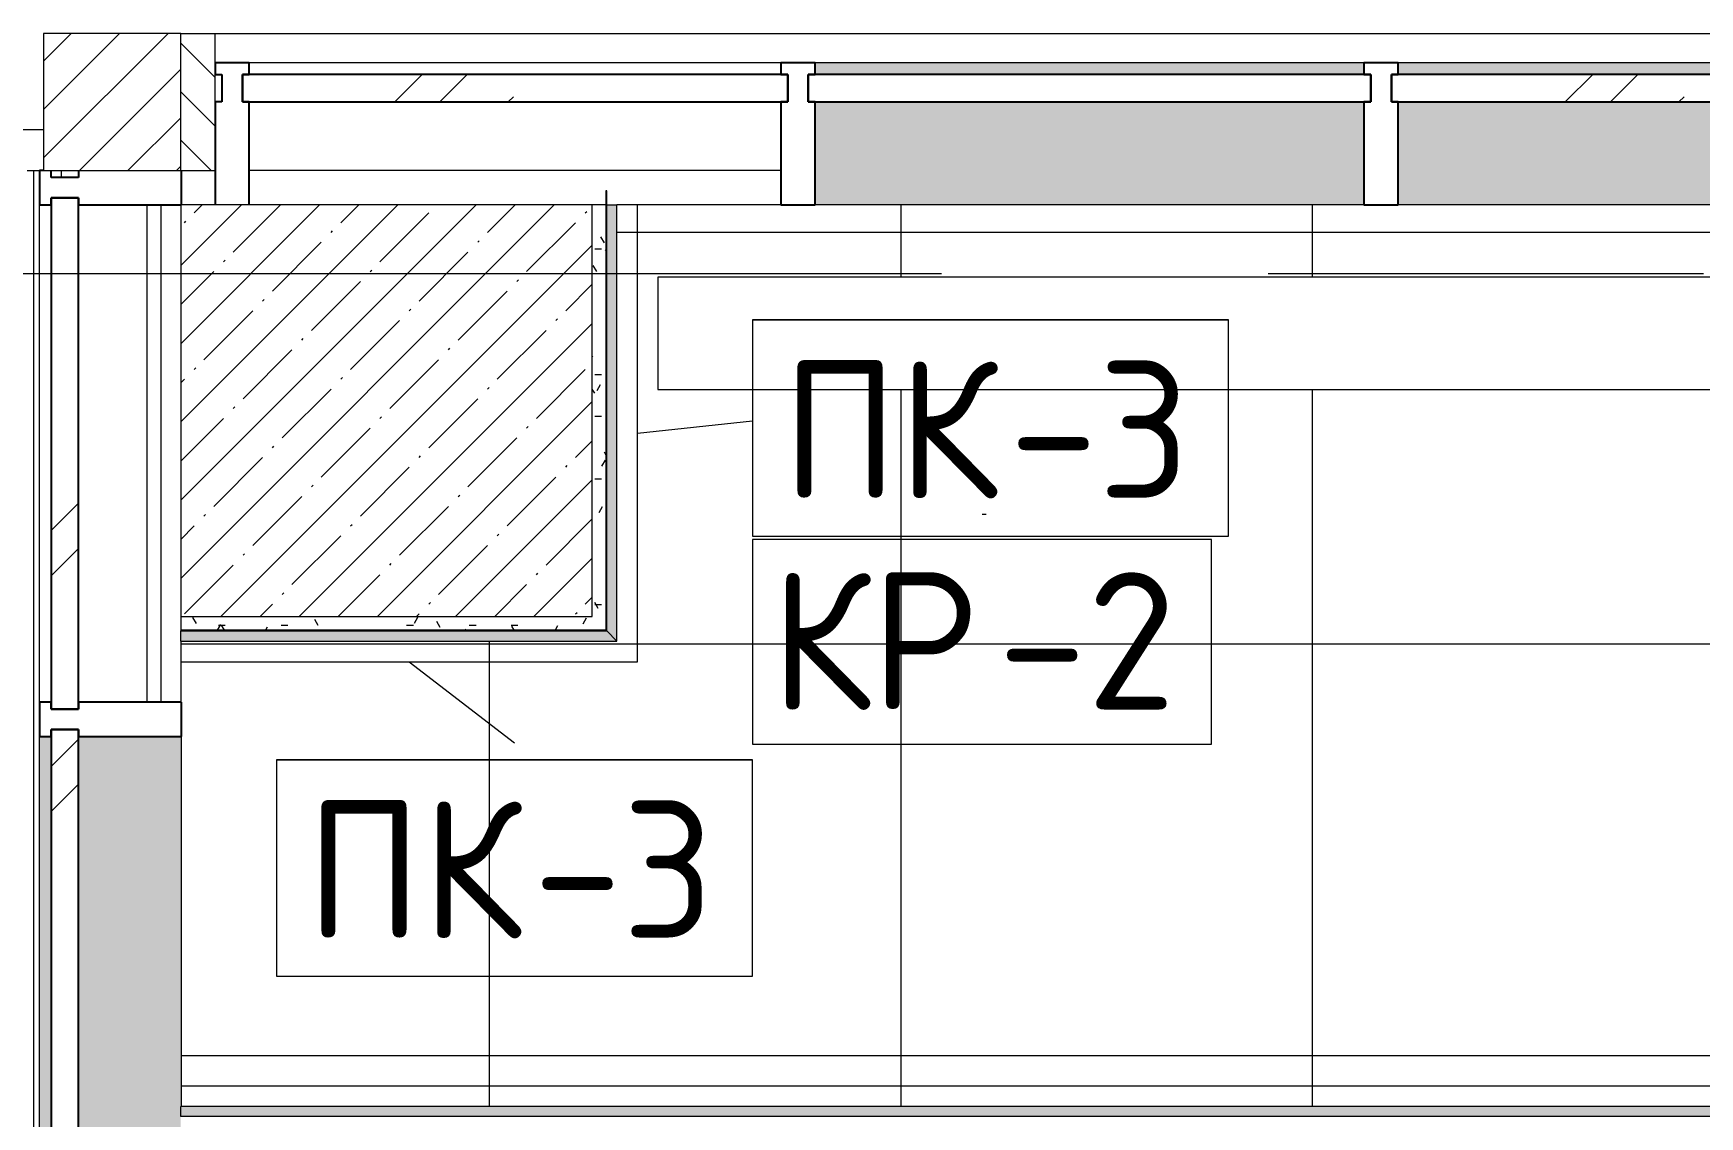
# Model space of a CAD drawing. Header units: millimetres. Extents: x -4005 to 195566, y -8553 to 29000.
# Drawn here: x 3845 to 6274, y 25771 to 27350 of the extents above; entities that cross this region are included whole.
import ezdxf

# ---------------------------------------------------------------- set-up
doc = ezdxf.new("R2010")
doc.units = ezdxf.units.MM
doc.linetypes.add('Осевая', pattern=[3175, 635, -476.25, 1587.5, -476.25])
for name, color, linetype, lineweight, true_color in [('A-FLOR-1', 7, 'Continuous', 9, 0x787878), ('A-GENM-1', 7, 'Continuous', 9, 0xff8040), ('A-WALL-1', 9, 'Continuous', 9, 0x808080), ('A-WALL-FNSH-1', 9, 'Continuous', 9, 0x808080), ('I-WALL-2', 9, 'Continuous', 9, 0x808080), ('M-EQPM-1', 9, 'Continuous', 9, 0x808080), ('S-COLS-1', 9, 'Continuous', 9, 0x808080)]:
    doc.layers.add(name, color=color, linetype=linetype, lineweight=lineweight, true_color=true_color)
for name, color, linetype, lineweight in [('A-FLOR-IDEN', 7, 'Continuous', 9), ('A-FLOR-PATT', 7, 'Continuous', 9), ('A-GENM-IDEN', 7, 'Continuous', 9), ('A-GLAZ-CURT', 7, 'Continuous', 9), ('A-GLAZ-CURT-1', 7, 'Continuous', 25), ('A-GLAZ-CWMG', 7, 'Continuous', 9), ('A-GLAZ-CWMG-1', 7, 'Continuous', 25), ('A-WALL', 7, 'Continuous', 9), ('M-EQPM', 7, 'Continuous', 9), ('S-COLS', 7, 'Continuous', 9), ('Оси-2', 7, 'Осевая', 9)]:
    doc.layers.add(name, color=color, linetype=linetype, lineweight=lineweight)
doc.styles.add('GOST Common_1', font='GOST_Common.ttf', dxfattribs={"height": 200})
pattern_1 = [(0, (0, 0), (121.92, 30.48), [10.058, -81.382, 10.058, -81.382, -487.68]), (0, (0, 0), (121.92, 30.48), [-182.88, 10.058, -172.822, 10.058, -81.382, -213.36]), (0, (0, 0), (121.92, 30.48), [-457.2, 10.058, -50.902, 10.058, -142.342]), (120, (45.72, 15.24), (-87.356454, 90.345817), [10.058, -81.382, 10.058, -81.382, -487.68]), (120, (45.72, 15.24), (-87.356454, 90.345817), [-182.88, 10.058, -172.822, 10.058, -81.382, -213.36]), (120, (45.72, 15.24), (-87.356454, 90.345817), [-457.2, 10.058, -50.902, 10.058, -142.342]), (240, (60.96, 76.2), (-34.563546, -120.825817), [10.058, -81.382, 10.058, -81.382, -487.68]), (240, (60.96, 76.2), (-34.563546, -120.825817), [-182.88, 10.058, -172.822, 10.058, -81.382, -213.36]), (240, (60.96, 76.2), (-34.563546, -120.825817), [-457.2, 10.058, -50.902, 10.058, -142.342])]

# ---------------------------------------------------------------- blocks, each defined once
blk = doc.blocks.new('Системная панель - Стекло - 40мм-23999081-План отделки полов с раскладкой материалов 1 этажа в осях 1-12')
at = {"layer": 'A-GLAZ-CURT'}
h = blk.add_hatch(dxfattribs=at)
h.set_pattern_fill('FP_17', color=256, style=0, pattern_type=2)
h.set_pattern_definition([(135, (26637.62, -3971.1), (-282.843, -282.843), [200, -600]), (135, (26737.62, -4171.1), (-282.843, -282.843), [600, -200]), (135, (26837.62, -3771.1), (-282.843, -282.843), [200, -600])])
h.paths.add_polyline_path([(372.5, 0), (372.5, 40), (-372.5, 38.9), (-372.5, 0), (-159.7, 0)])
at = {"layer": 'A-GLAZ-CURT-1'}
for p, q in [((372.5, 40), (-372.5, 40)), ((-372.5, 40), (-372.5, 0)), ((372.5, 0), (372.5, 40)), ((-372.5, 0), (372.5, 0))]:
    blk.add_line(p, q, dxfattribs=at)
blk = doc.blocks.new('Прямоугольный импост - Импост структурный с накладкой - 160мм-22858573-План отделки полов с раскладкой материалов 1 этажа в осях 1-12')
at = {"layer": 'A-GLAZ-CWMG'}
for p, q in [((3854.1, 26375.1), (3854.1, 27100.1)), ((4011.1, 26375.1), (4011.1, 27100.1))]:
    blk.add_line(p, q, dxfattribs=at)
blk = doc.blocks.new('Прямоугольный импост - Импост структурный с накладкой - 190мм-22862231-План отделки полов с раскладкой материалов 1 этажа в осях 1-12')
at = {"layer": 'A-GLAZ-CWMG-1'}
for p, q in [((0, 17), (-50, 17)), ((-50, 17), (-50, 0)), ((-50, 0), (-40, 0)), ((-40, 0), (-40, -40)), ((-10, -40), (-10, 0)), ((-10, 0), (-0.1, 0)), ((0, 11.1), (0, 17)), ((-40, -40), (-50, -40)), ((-50, -40), (-50, -190)), ((-0.1, -40), (-10, -40)), ((-50, -190), (0, -190))]:
    blk.add_line(p, q, dxfattribs=at)
blk = doc.blocks.new('Системная панель - Стекло - 40мм-22856066-План отделки полов с раскладкой материалов 1 этажа в осях 1-12')
at = {"layer": 'A-GLAZ-CURT'}
h = blk.add_hatch(dxfattribs=at)
h.set_pattern_fill('FP_25', color=256, style=0, pattern_type=2)
h.set_pattern_definition([(45, (-4647.5, -27190), (-282.843, 282.843), [200, -600]), (45, (-4847.5, -27290), (-282.843, 282.843), [600, -200]), (45, (-4447.5, -27390), (-282.843, 282.843), [200, -600])])
h.paths.add_polyline_path([(146.1, -40), (397.5, -40), (397.5, 0), (-397.5, 0), (-397.5, -40), (-192.4, -40)])
at = {"layer": 'A-GLAZ-CURT-1'}
for p, q in [((397.5, 0), (-397.5, 0)), ((-397.5, 0), (-397.5, -40)), ((397.5, -40), (397.5, 0)), ((-397.5, -40), (397.5, -40))]:
    blk.add_line(p, q, dxfattribs=at)
blk = doc.blocks.new('Прямоугольный импост - Импост структурный с накладкой - 160мм-22794257-План отделки полов с раскладкой материалов 1 этажа в осях 1-12')
at = {"layer": 'A-GLAZ-CWMG'}
for p, q in [((4935, 27307), (4160, 27307)), ((4935, 27150), (4160, 27150))]:
    blk.add_line(p, q, dxfattribs=at)
blk = doc.blocks.new('Прямоугольный импост - Импост структурный с накладкой - 190мм-20153675-План отделки полов с раскладкой материалов 1 этажа в осях 1-12')
at = {"layer": 'A-GLAZ-CWMG-1'}
for p, q in [((-50, 190), (-50, 40)), ((0, 40), (0, 190)), ((-50, 40), (-40, 40)), ((-40, 40), (-40, 0)), ((-10, 0), (-10, 40)), ((-10, 40), (0, 40)), ((-40, 0), (-50, 0)), ((-50, 0), (-50, -17)), ((0, 0), (-10, 0)), ((0, -17), (0, 0)), ((-50, -17), (0, -17))]:
    blk.add_line(p, q, dxfattribs=at)
blk = doc.blocks.new('Системная панель - Стекло - 40мм-V44-План отделки полов с раскладкой материалов 1 этажа в осях 1-12')
at = {"layer": 'A-GLAZ-CURT'}
h = blk.add_hatch(dxfattribs=at)
h.set_pattern_fill('FP_69', color=256, style=0, pattern_type=2)
h.set_pattern_definition([(45, (-5485, -27190), (-282.843, 282.843), [200, -600]), (45, (-5685, -27290), (-282.8427, 282.8427), [600, -200]), (45, (-5285, -27390), (-282.8427, 282.8427), [200, -600])])
h.paths.add_polyline_path([(324.4, -40), (410, -40), (410, 0), (-410, 0), (-410, -40), (-14.2, -40)])
at = {"layer": 'A-GLAZ-CURT-1'}
for p, q in [((410, 0), (-410, 0)), ((-410, 0), (-410, -40)), ((410, -40), (410, 0)), ((-410, -40), (410, -40))]:
    blk.add_line(p, q, dxfattribs=at)
blk = doc.blocks.new('Прямоугольный импост - Импост структурный с накладкой - 190мм-V29-План отделки полов с раскладкой материалов 1 этажа в осях 1-12')
at = {"layer": 'A-GLAZ-CWMG'}
for points in [[(7740.8, 27290), (8335, 27290), (8335, 27307), (7535, 27307), (7535, 27290)], [(7535, 27100), (8335, 27100), (8335, 27250), (7535, 27250), (7535, 27150)]]:
    blk.add_hatch(color=256, dxfattribs=at).paths.add_polyline_path(points)
for p, q in [((8335, 27307), (7535, 27307)), ((8335, 27100), (7535, 27100))]:
    blk.add_line(p, q, dxfattribs=at)
blk = doc.blocks.new('Прямоугольный импост - Импост структурный с накладкой - 190мм-20153693-План отделки полов с раскладкой материалов 1 этажа в осях 1-12')
at = {"layer": 'A-GLAZ-CWMG-1'}
for p, q in [((-25, 40), (-25, 190)), ((-25, 190), (25, 190)), ((25, 190), (25, 40)), ((-15, 40), (-25, 40)), ((-15, 0), (-15, 40)), ((15, 40), (15, 0)), ((25, 40), (15, 40)), ((-25, -17), (-25, 0)), ((-25, 0), (-15, 0)), ((15, 0), (25, 0)), ((25, 0), (25, -17)), ((25, -17), (-25, -17))]:
    blk.add_line(p, q, dxfattribs=at)
blk = doc.blocks.new('BSC_Колонна _Прямоугольная - 200х200-22401950-План отделки полов с раскладкой материалов 1 этажа в осях 1-12')
at = {"layer": 'S-COLS'}
h = blk.add_hatch(dxfattribs=at)
h.set_pattern_fill('FP_76', color=256, style=0, pattern_type=2)
h.set_pattern_definition([(45, (-3960, -27250), (-35.35534, 35.35534), [])])
h.paths.add_polyline_path([(46.1, -100), (100, -100), (100, 100), (-100, 100), (-98.9, -100), (-48.9, -100)])
at = {"layer": 'S-COLS-1'}
for p, q in [((100, 100), (-100, 100)), ((-100, 100), (-100, -100)), ((100, -100), (100, 100)), ((-100, -100), (100, -100))]:
    blk.add_line(p, q, dxfattribs=at)
blk = doc.blocks.new('Системная панель - Стекло - 40мм-V46-План отделки полов с раскладкой материалов 1 этажа в осях 1-12')
at = {"layer": 'A-GLAZ-CURT'}
h = blk.add_hatch(dxfattribs=at)
h.set_pattern_fill('FP_77', color=256, style=0, pattern_type=2)
h.set_pattern_definition([(45, (-6335, -27190), (-282.8427, 282.8427), [200, -600]), (45, (-6535, -27290), (-282.8427, 282.8427), [600, -200]), (45, (-6135, -27390), (-282.8427, 282.8427), [200, -600])])
h.paths.add_polyline_path([(151.5, -40), (410, -40), (410, 0), (-410, 0), (-410, -40), (-187.1, -40)])
at = {"layer": 'A-GLAZ-CURT-1'}
for p, q in [((410, 0), (-410, 0)), ((-410, 0), (-410, -40)), ((410, -40), (410, 0)), ((-410, -40), (410, -40))]:
    blk.add_line(p, q, dxfattribs=at)
blk = doc.blocks.new('Системная панель - Стекло - 40мм-V47-План отделки полов с раскладкой материалов 1 этажа в осях 1-12')
at = {"layer": 'A-GLAZ-CURT'}
h = blk.add_hatch(dxfattribs=at)
h.set_pattern_fill('FP_78', color=256, style=0, pattern_type=2)
h.set_pattern_definition([(135, (25850.12, -3971.1), (-282.843, -282.843), [200, -600]), (135, (25950.12, -4171.1), (-282.843, -282.843), [600, -200]), (135, (26050.12, -3771.1), (-282.843, -282.843), [200, -600])])
h.paths.add_polyline_path([(385, 15), (385, 40), (-385, 38.9), (-385, 0), (385, 0)])
at = {"layer": 'A-GLAZ-CURT-1'}
for p, q in [((385, 40), (-385, 40)), ((-385, 40), (-385, 0)), ((385, 0), (385, 40)), ((-385, 0), (385, 0))]:
    blk.add_line(p, q, dxfattribs=at)
blk = doc.blocks.new('Прямоугольный импост - Импост структурный с накладкой - 190мм-V48-План отделки полов с раскладкой материалов 1 этажа в осях 1-12')
at = {"layer": 'A-GLAZ-CWMG'}
for points in [[(3861.1, 25575.1), (3871.1, 25575.1), (3871.1, 26325.1), (3854.1, 26325.1), (3854.1, 25575.1)], [(3911.1, 25575.1), (4060, 25575.1), (4060, 26325.1), (3911.1, 26325.1), (3911.1, 25750)]]:
    blk.add_hatch(color=256, dxfattribs=at).paths.add_polyline_path(points)
for p, q in [((3854.1, 25575.1), (3854.1, 26325.1)), ((4061.1, 25786), (4061.1, 26325.1))]:
    blk.add_line(p, q, dxfattribs=at)
blk = doc.blocks.new('Прямоугольный импост - Импост структурный с накладкой - 190мм-22862219-План отделки полов с раскладкой материалов 1 этажа в осях 1-12')
at = {"layer": 'A-GLAZ-CWMG-1'}
for p, q in [((-25, 0), (-25, 17)), ((-25, 17), (25, 17)), ((-15, 0), (-25, 0)), ((-15, -40), (-15, 0)), ((25, 0), (15, 0)), ((15, 0), (15, -40)), ((25, 17), (25, 0)), ((-25, -190), (-25, -40)), ((-25, -40), (-15, -40)), ((15, -40), (25, -40)), ((25, -40), (25, -190)), ((25, -190), (-25, -190))]:
    blk.add_line(p, q, dxfattribs=at)
blk = doc.blocks.new('BSC_Колонна _Прямоугольная - 600х600-V51-План отделки полов с раскладкой материалов 1 этажа в осях 1-12')
at = {"layer": 'S-COLS'}
h = blk.add_hatch(dxfattribs=at)
h.set_pattern_fill('FP_83', color=256, style=0, pattern_type=2)
h.set_pattern_definition([(45, (-4360, -26800), (-57.02463, 57.02463), []), (45, (-4302.975, -26800), (-57.02463, 57.02463), [100.806, -20.161, 3.353, -16.808])])
h.paths.add_polyline_path([(300, -300), (300, 300), (-300, 300), (-300, -300), (-4.9, -300)])
at = {"layer": 'S-COLS-1'}
for p, q in [((300, 300), (-300, 300)), ((-300, 300), (-300, -300)), ((300, -300), (300, 300)), ((-300, -300), (300, -300))]:
    blk.add_line(p, q, dxfattribs=at)
blk = doc.blocks.new('Прямоугольный импост - Импост структурный с накладкой - 170мм-23186685-План отделки полов с раскладкой материалов 1 этажа в осях 1-12')
at = {"layer": 'A-GLAZ-CWMG'}
for p, q in [((3836.1, 27150.1), (3846.1, 27150.1)), ((3846.1, 27150.1), (3854.1, 27150.1)), ((3846.1, 20672.1), (3846.1, 27150.1)), ((3886.1, 27140.1), (3886.1, 27150))]:
    blk.add_line(p, q, dxfattribs=at)
blk = doc.blocks.new('Прямоугольный импост - Импост структурный с накладкой - 170мм-23186686-План отделки полов с раскладкой материалов 1 этажа в осях 1-12')
at = {"layer": 'A-GLAZ-CWMG'}
blk.add_line((4031.1, 27100.1), (4031.1, 26375.1), dxfattribs=at)
blk = doc.blocks.new('Плинтус - Плинтус керамогранит бежевый-32865320-План отделки полов с раскладкой материалов 1 этажа в осях 1-12')
at = {"layer": 'A-GENM-1'}
blk.add_hatch(color=256, dxfattribs=at).paths.add_polyline_path([(621, -15), (636, -15), (620, 0), (0, 0), (1.1, -15), (620, -15)])
for p, q in [((0, 0), (621, 0)), ((0, -15), (0, 0)), ((0, -15), (636, -15)), ((636, -15), (621, 0)), ((0, -45), (666, -45))]:
    blk.add_line(p, q, dxfattribs=at)
blk = doc.blocks.new('Плинтус - Плинтус керамогранит бежевый-32865258-План отделки полов с раскладкой материалов 1 этажа в осях 1-12')
at = {"layer": 'A-GENM-1'}
blk.add_hatch(color=256, dxfattribs=at).paths.add_polyline_path([(0, 0), (-15, -15), (621, -15), (619.9, 0), (1, 0)])
for p, q in [((0, 0), (-15, -15)), ((-15, -15), (621, -15)), ((0, 0), (621, 0)), ((621, 0), (621, -15)), ((-45, -45), (621, -45))]:
    blk.add_line(p, q, dxfattribs=at)
blk = doc.blocks.new('Плинтус - Плинтус керамогранит бежевый-33328078-План отделки полов с раскладкой материалов 1 этажа в осях 1-12')
at = {"layer": 'A-GENM-1'}
blk.add_hatch(color=256, dxfattribs=at).paths.add_polyline_path([(5646.2, 0), (5671.3, 0), (5671.3, 15), (0, 15), (1.1, 0), (5642.9, 0)])
for p, q in [((0, 45), (5671.3, 45)), ((0, 0), (0, 15)), ((5671.3, 15), (0, 15)), ((5671.3, 0), (0, 0))]:
    blk.add_line(p, q, dxfattribs=at)
blk = doc.blocks.new('radiator_prado_classic_z_tip_30_po exemplyaru - Classic Z Тип 30-500-30677905-План отделки полов с раскладкой материалов 1 этажа в осях 1-12')
at = {"layer": 'M-EQPM-1'}
for p, q in [((0, 228), (0, 64)), ((1800, 228), (0, 228)), ((1800, 64), (1800, 228)), ((0, 64), (1800, 64))]:
    blk.add_line(p, q, dxfattribs=at)
blk = doc.blocks.new('М_перекрытий_ЭП - Типоразмер-25383776-План отделки полов с раскладкой материалов 1 этажа в осях 1-12')
at = {"layer": 'A-FLOR-IDEN'}
for p, q in [((3.352, 1.578), (-3.336, 1.578)), ((-3.336, 1.578), (-3.336, -1.406)), ((3.352, -1.406), (3.352, 1.578)), ((-3.336, -1.406), (3.352, -1.406))]:
    blk.add_line(p, q, dxfattribs=at)
blk = doc.blocks.new('Mark Reiling - Mark Reiling-26174330-План отделки полов с раскладкой материалов 1 этажа в осях 1-12')
at = {"layer": 'A-GENM-IDEN'}
for p, q in [((-3.47, 1.49), (-3.47, -1.663)), ((-3.47, 1.49), (3.47, 1.49)), ((3.47, 1.49), (-3.47, 1.49)), ((-3.47, 1.49), (-3.47, -1.663)), ((3.47, -1.663), (3.47, 1.49)), ((3.47, -1.663), (3.47, 1.49)), ((-3.47, -1.663), (3.47, -1.663)), ((-3.47, -1.663), (3.47, -1.663))]:
    blk.add_line(p, q, dxfattribs=at)

msp = doc.modelspace()

# ---------------------------------------------------------------- hatches: boundary and pattern name
at = {"layer": 'A-FLOR-PATT'}
h = msp.add_hatch(dxfattribs=at)
h.set_pattern_fill('FP_128', color=256, style=0, pattern_type=2)
h.set_pattern_definition([(0, (6909.74, 22860), (0, 600), []), (90, (6909.74, 22860), (-600, 4e-14), [])])
h.paths.add_polyline_path([(9731.3, 25771), (9710, 25770), (9710, 25739), (9730, 25739), (9731, 24660), (9731.3, 24660), (9731.3, 25770)])
h.paths.add_polyline_path([(9873, 24660), (9909.7, 24660), (9909.7, 24924.8), (9873, 24924.8), (9909.7, 25060), (9909.7, 25260), (10510, 25260), (10510, 24660), (13674, 24660), (13674, 26830.8), (11879.7, 26830.8), (11879.7, 26994.8), (13674, 26994.8), (13674, 27099), (13689, 27099), (13689, 27100), (9746, 27100), (9746, 26464), (9074, 26464), (9090, 26479), (9731, 26480), (9730, 26480), (9090, 26480), (9090, 27100), (4696, 27100), (4696, 26464), (4060, 26464), (4061.1, 25786), (9731.3, 25786), (9731.3, 25771), (9746.3, 25770), (9746.3, 24660)])
h.paths.add_polyline_path([(4679.1, 26479), (4681, 26480), (4680, 26480), (4660, 26479)])
h.paths.add_polyline_path([(10449.4, 26830.8), (9948.5, 26830.8), (9948.5, 26994.8), (11748.5, 26994.8), (11748.5, 26830.8), (11126.6, 26830.8)])
h.paths.add_polyline_path([(8608.7, 26830.8), (6808.7, 26830.8), (6808.7, 26994.8), (8608.7, 26994.8), (8608.7, 26897.3)])
h.paths.add_polyline_path([(4755.7, 26830.8), (4755.7, 26994.8), (6555.7, 26994.8), (6555.7, 26830.8), (5032.2, 26830.8)])
at = {"layer": 'A-WALL'}
h = msp.add_hatch(dxfattribs=at)
h.set_pattern_fill('FP_33', color=256, style=0, pattern_type=2)
h.set_pattern_definition([(135, (0, 0), (-35.35534, -35.35534), [])])
h.paths.add_polyline_path([(13496.6, 27150), (13710, 27150), (13710, 27350), (13460.3, 27350), (13460.3, 27150)])
h.paths.add_polyline_path([(4110, 27150), (4110, 27350), (4060, 27350), (4060, 27150)])
at = {"layer": 'I-WALL-2'}
h = msp.add_hatch(dxfattribs=at)
h.set_pattern_fill('FP_116', color=256, style=0, pattern_type=2)
h.set_pattern_definition(pattern_1)
h.paths.add_polyline_path([(4660, 26500), (4680, 26500), (4680, 27100), (4660, 27100), (4660, 26897.3)])
h = msp.add_hatch(dxfattribs=at)
h.set_pattern_fill('FP_116', color=256, style=0, pattern_type=2)
h.set_pattern_definition(pattern_1)
h.paths.add_polyline_path([(4060, 26480), (4680, 26480), (4680, 26500), (4060, 26500)])

# ---------------------------------------------------------------- linework, layer by layer
at = {"layer": 'A-FLOR-1'}
msp.add_line((4935, 27100), (4696, 27100), dxfattribs=at)
at = {"layer": 'A-FLOR-IDEN'}
msp.add_line((5234.3, 26648.8), (5228.2, 26648.8), dxfattribs=at)
at = {"layer": 'A-GENM-IDEN'}
for p, q in [((4726, 26767), (4893.8, 26785.1)), ((4393, 26434), (4546.8, 26315.8))]:
    msp.add_line(p, q, dxfattribs=at)
at = {"layer": 'A-WALL'}
for p, q in [((4060, 27350), (13710, 27350)), ((-220, 27210), (3860, 27210)), ((4060, 27100), (4031.1, 27100)), ((4060, 26464), (4060, 26375))]:
    msp.add_line(p, q, dxfattribs=at)
at = {"layer": 'A-WALL-1'}
for p, q in [((4110, 27150), (4110, 27350)), ((4060, 27150), (4110, 27150)), ((4680, 27100), (4660, 27100)), ((4060, 26500), (4060, 26480))]:
    msp.add_line(p, q, dxfattribs=at)
at = {"layer": 'A-WALL-FNSH-1'}
for p, q in [((4680, 27120.5), (4680, 26479)), ((4681, 27120.5), (4680, 27120.5)), ((4681, 26479), (4681, 27120.5)), ((4681, 27100), (4680, 27100)), ((4681, 26480), (4060, 26480)), ((4060, 26480), (4060, 26479)), ((4060, 26479), (4681, 26479))]:
    msp.add_line(p, q, dxfattribs=at)
at = {"layer": 'Оси-2'}
msp.add_line((-704.7, 27000), (31360, 27000), dxfattribs=at)

# ---------------------------------------------------------------- block references
at = {"layer": 'A-FLOR-IDEN', "xscale": 99.99999999999993, "yscale": 99.99999999999993, "zscale": 99.99999999999993}
msp.add_blockref('М_перекрытий_ЭП - Типоразмер-25383776-План отделки полов с раскладкой материалов 1 этажа в осях 1-12', (5227.4, 26454.6), dxfattribs=at)
at = {"layer": 'A-GENM-1', "rotation": 89.99999999999953}
msp.add_blockref('Плинтус - Плинтус керамогранит бежевый-32865258-План отделки полов с раскладкой материалов 1 этажа в осях 1-12', (4681, 26479), dxfattribs=at)
at = {"layer": 'A-GENM-1'}
for name, p in [('Плинтус - Плинтус керамогранит бежевый-32865320-План отделки полов с раскладкой материалов 1 этажа в осях 1-12', (4060, 26479)), ('Плинтус - Плинтус керамогранит бежевый-33328078-План отделки полов с раскладкой материалов 1 этажа в осях 1-12', (4060, 25771))]:
    msp.add_blockref(name, p, dxfattribs=at)
at = {"layer": 'A-GENM-IDEN', "xscale": 99.99999999999993, "yscale": 99.99999999999993, "zscale": 99.99999999999993}
for p in [(5240.8, 26783.5), (4546.8, 26142.3)]:
    msp.add_blockref('Mark Reiling - Mark Reiling-26174330-План отделки полов с раскладкой материалов 1 этажа в осях 1-12', p, dxfattribs=at)
at = {"layer": 'A-GLAZ-CURT'}
for name, p in [('Системная панель - Стекло - 40мм-22856066-План отделки полов с раскладкой материалов 1 этажа в осях 1-12', (4547.5, 27290)), ('Системная панель - Стекло - 40мм-V44-План отделки полов с раскладкой материалов 1 этажа в осях 1-12', (5385, 27290)), ('Системная панель - Стекло - 40мм-V46-План отделки полов с раскладкой материалов 1 этажа в осях 1-12', (6235, 27290))]:
    msp.add_blockref(name, p, dxfattribs=at)
at = {"layer": 'A-GLAZ-CURT', "rotation": 269.9999999999999}
for name, p in [('Системная панель - Стекло - 40мм-23999081-План отделки полов с раскладкой материалов 1 этажа в осях 1-12', (3871.1, 26737.6)), ('Системная панель - Стекло - 40мм-V47-План отделки полов с раскладкой материалов 1 этажа в осях 1-12', (3871.1, 25950.1))]:
    msp.add_blockref(name, p, dxfattribs=at)
at = {"layer": 'A-GLAZ-CWMG'}
for name, p, rotation in [('Прямоугольный импост - Импост структурный с накладкой - 190мм-20153675-План отделки полов с раскладкой материалов 1 этажа в осях 1-12', (4110, 27290), 180), ('Прямоугольный импост - Импост структурный с накладкой - 190мм-22862231-План отделки полов с раскладкой материалов 1 этажа в осях 1-12', (3871.1, 27150.1), 89.99999999999991)]:
    msp.add_blockref(name, p, dxfattribs=dict(at, rotation=rotation))
for name, p in [('Прямоугольный импост - Импост структурный с накладкой - 160мм-22794257-План отделки полов с раскладкой материалов 1 этажа в осях 1-12', (0, 0)), ('Прямоугольный импост - Импост структурный с накладкой - 190мм-V29-План отделки полов с раскладкой материалов 1 этажа в осях 1-12', (-2550, 0)), ('Прямоугольный импост - Импост структурный с накладкой - 190мм-V29-План отделки полов с раскладкой материалов 1 этажа в осях 1-12', (-1700, 0)), ('Прямоугольный импост - Импост структурный с накладкой - 170мм-23186685-План отделки полов с раскладкой материалов 1 этажа в осях 1-12', (0, 0)), ('Прямоугольный импост - Импост структурный с накладкой - 160мм-22858573-План отделки полов с раскладкой материалов 1 этажа в осях 1-12', (0, 0)), ('Прямоугольный импост - Импост структурный с накладкой - 170мм-23186686-План отделки полов с раскладкой материалов 1 этажа в осях 1-12', (0, 0)), ('Прямоугольный импост - Импост структурный с накладкой - 190мм-V48-План отделки полов с раскладкой материалов 1 этажа в осях 1-12', (0, 0))]:
    msp.add_blockref(name, p, dxfattribs=at)
at = {"layer": 'A-GLAZ-CWMG', "extrusion": (0, 0, -1)}
for name, p, rotation in [('Прямоугольный импост - Импост структурный с накладкой - 190мм-20153693-План отделки полов с раскладкой материалов 1 этажа в осях 1-12', (-4960, 27290), 180), ('Прямоугольный импост - Импост структурный с накладкой - 190мм-20153693-План отделки полов с раскладкой материалов 1 этажа в осях 1-12', (-5810, 27290), 180), ('Прямоугольный импост - Импост структурный с накладкой - 190мм-22862219-План отделки полов с раскладкой материалов 1 этажа в осях 1-12', (-3871.1, 26350.1), 270.0000000000001)]:
    msp.add_blockref(name, p, dxfattribs=dict(at, rotation=rotation))
at = {"layer": 'M-EQPM', "rotation": 180}
msp.add_blockref('radiator_prado_classic_z_tip_30_po exemplyaru - Classic Z Тип 30-500-30677905-План отделки полов с раскладкой материалов 1 этажа в осях 1-12', (6555.7, 27058.8), dxfattribs=at)
at = {"layer": 'S-COLS'}
for name, p in [('BSC_Колонна _Прямоугольная - 200х200-22401950-План отделки полов с раскладкой материалов 1 этажа в осях 1-12', (3960, 27250)), ('BSC_Колонна _Прямоугольная - 600х600-V51-План отделки полов с раскладкой материалов 1 этажа в осях 1-12', (4360, 26800))]:
    msp.add_blockref(name, p, dxfattribs=at)

# ---------------------------------------------------------------- texts
at = {"layer": 'A-FLOR-IDEN', "char_height": 200, "attachment_point": 1, "style": 'GOST Common_1'}
for s, insert, width in [('КР', (4920.3, 26564.4), 400.844), ('-2', (5251, 26564.4), 352.742)]:
    msp.add_mtext(s, dxfattribs=dict(at, insert=insert, width=width))
at = {"layer": 'A-GENM-IDEN', "char_height": 200, "attachment_point": 1, "style": 'GOST Common_1'}
for s, insert, width in [('ПК', (4936.7, 26872.6), 400.844), ('-3', (5267.4, 26872.6), 344.726), ('ПК', (4242.7, 26231.4), 400.844), ('-3', (4573.5, 26231.4), 344.726)]:
    msp.add_mtext(s, dxfattribs=dict(at, insert=insert, width=width))

doc.saveas('drawing.dxf')
